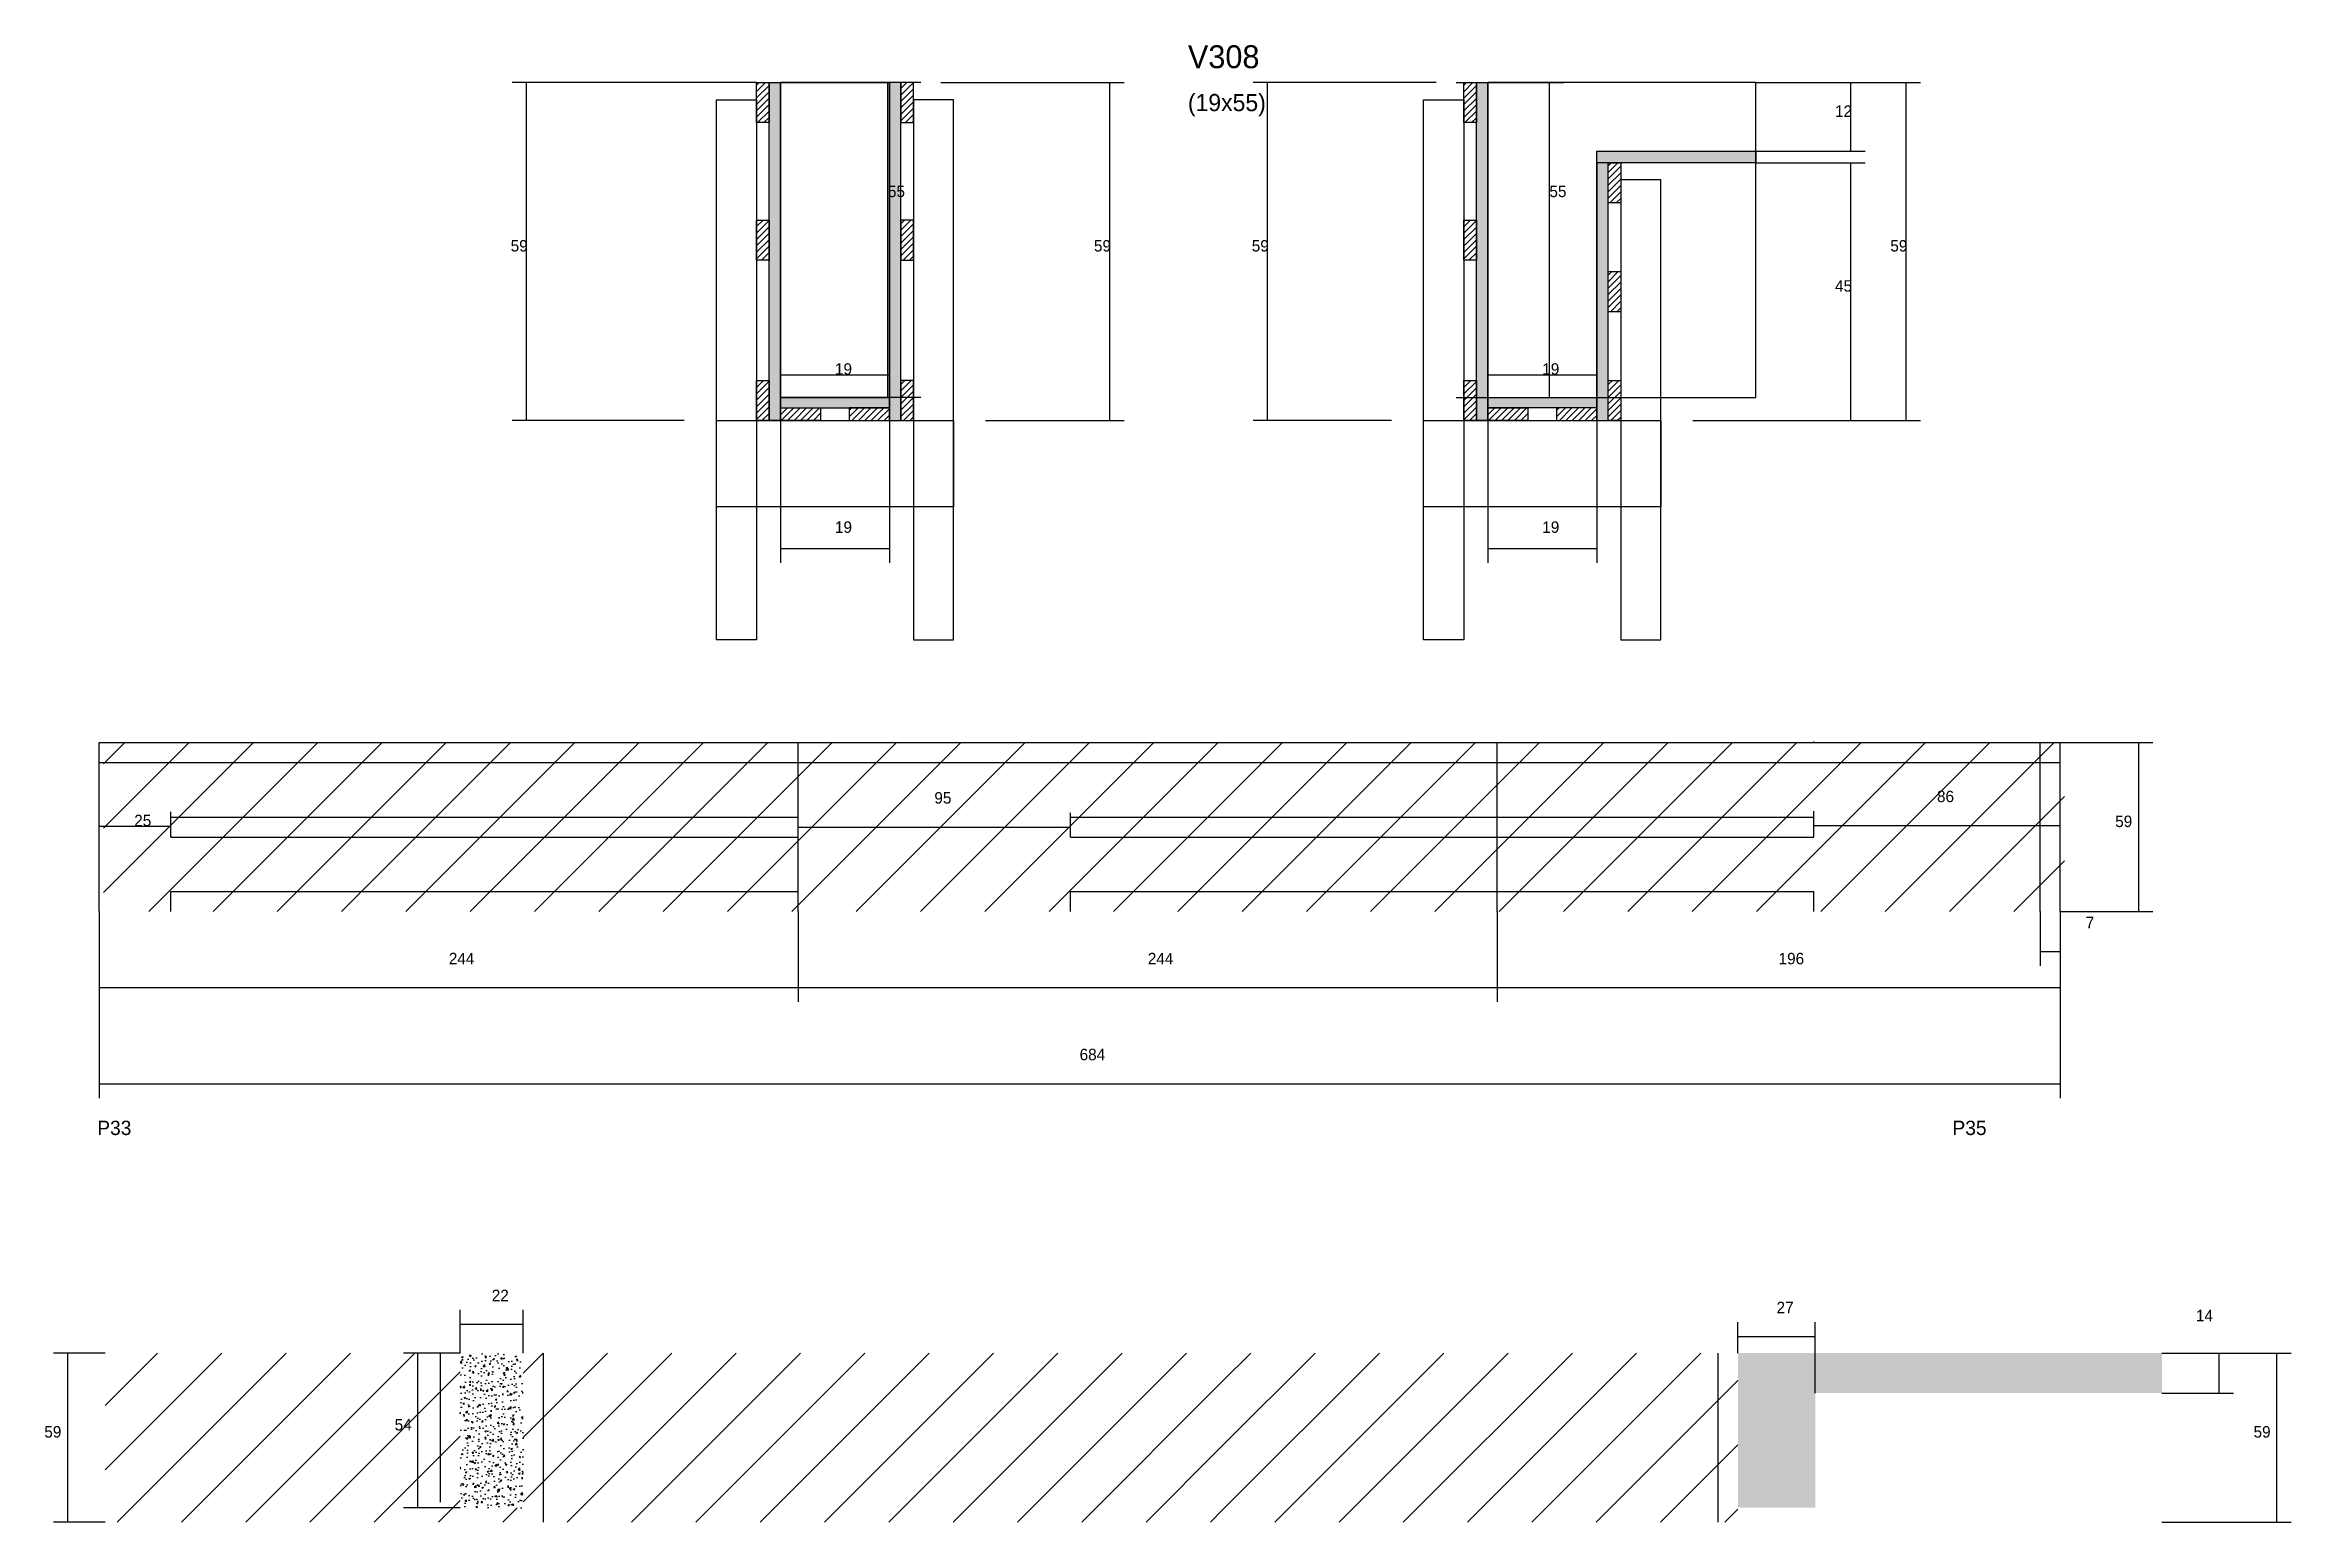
# Model space of a CAD drawing. Header units: metres. Extents: x 2181 to 2966, y 4250 to 4765.
import ezdxf

# ---------------------------------------------------------------- set-up
doc = ezdxf.new("R2010")
doc.units = ezdxf.units.M
for name, color, linetype in [('CONCRETO', 251, 'Continuous'), ('COTA', 241, 'Continuous'), ('Cota Seção (2x)', 4, 'Continuous'), ('Hachura', 253, 'Continuous'), ('Madeira', 126, 'Continuous'), ('NOMENCLATURA', 7, 'Continuous'), ('Painéis', 200, 'Continuous'), ('REAPROVEITAMENTO', 251, 'Continuous'), ('SARR_2.2x7', 40, 'Continuous'), ('SARR_3.5x7', 81, 'Continuous'), ('Texto Seção', 7, 'Continuous')]:
    doc.layers.add(name, color=color, linetype=linetype)

msp = doc.modelspace()

# ---------------------------------------------------------------- hatches: boundary and pattern name
at = {"layer": 'COTA'}
h = msp.add_hatch(dxfattribs=at)
h.set_pattern_fill('AR-CONC', scale=0.03)
h.paths.add_polyline_path([(2348.4, 4254.6), (2348.4, 4308.6), (2348.4, 4308.6), (2326.4, 4308.6), (2326.4, 4308.6), (2326.4, 4254.6), (2326.4, 4254.6), (2348.4, 4254.6)])
h = msp.add_hatch(dxfattribs=at)
h.set_pattern_fill('AR-CONC', scale=0.03)
h.paths.add_polyline_path([(2799.4, 4254.6), (2799.4, 4294.6), (2799.4, 4294.6), (2920.4, 4294.6), (2920.4, 4294.6), (2920.4, 4308.6), (2920.4, 4308.6), (2772.4, 4308.6), (2772.4, 4308.6), (2772.4, 4254.6), (2772.4, 4254.6), (2799.4, 4254.6)])
at = {"layer": 'Hachura'}
h = msp.add_hatch(dxfattribs=at)
h.set_pattern_fill('ANSI31', scale=0.5)
h.paths.add_polyline_path([(2434.2, 4738.1), (2429.8, 4738.1), (2429.8, 4738.1), (2429.8, 4752.1), (2429.8, 4752.1), (2434.2, 4752.1), (2434.2, 4752.1), (2434.2, 4738.1)])
h = msp.add_hatch(color=8, dxfattribs=at)
h.dxf.hatch_style = 1
h.paths.add_polyline_path([(2434.2, 4752.1), (2438.2, 4752.1), (2438.2, 4752.1), (2438.2, 4634.1), (2438.2, 4634.1), (2434.2, 4634.1), (2434.2, 4634.1), (2434.2, 4752.1)])
h = msp.add_hatch(color=8, dxfattribs=at)
h.dxf.hatch_style = 1
h.paths.add_polyline_path([(2480.2, 4752.1), (2476.2, 4752.1), (2476.2, 4752.1), (2476.2, 4634.1), (2476.2, 4634.1), (2480.2, 4634.1), (2480.2, 4634.1), (2480.2, 4752.1)])
h = msp.add_hatch(dxfattribs=at)
h.set_pattern_fill('ANSI31', scale=0.5)
h.paths.add_polyline_path([(2480.2, 4738.1), (2484.6, 4738.1), (2484.6, 4738.1), (2484.6, 4752.1), (2484.6, 4752.1), (2480.2, 4752.1), (2480.2, 4752.1), (2480.2, 4738.1)])
h = msp.add_hatch(dxfattribs=at)
h.set_pattern_fill('ANSI31', scale=0.5)
h.paths.add_polyline_path([(2681.1, 4738.1), (2676.7, 4738.1), (2676.7, 4738.1), (2676.7, 4752.1), (2676.7, 4752.1), (2681.1, 4752.1), (2681.1, 4752.1), (2681.1, 4738.1)])
h = msp.add_hatch(color=8, dxfattribs=at)
h.dxf.hatch_style = 1
h.paths.add_polyline_path([(2681.1, 4752.1), (2685.1, 4752.1), (2685.1, 4752.1), (2685.1, 4634.1), (2685.1, 4634.1), (2681.1, 4634.1), (2681.1, 4634.1), (2681.1, 4752.1)])
h = msp.add_hatch(color=8, dxfattribs=at)
h.dxf.hatch_style = 1
h.paths.add_polyline_path([(2723.1, 4724.1), (2723.1, 4728.1), (2723.1, 4728.1), (2778.7, 4728.1), (2778.7, 4728.1), (2778.7, 4724.1), (2778.7, 4724.1), (2723.1, 4724.1)])
h = msp.add_hatch(color=8, dxfattribs=at)
h.dxf.hatch_style = 1
h.paths.add_polyline_path([(2727.1, 4724.1), (2723.1, 4724.1), (2723.1, 4724.1), (2723.1, 4634.1), (2723.1, 4634.1), (2727.1, 4634.1), (2727.1, 4634.1), (2727.1, 4724.1)])
h = msp.add_hatch(dxfattribs=at)
h.set_pattern_fill('ANSI31', scale=0.5)
h.paths.add_polyline_path([(2731.5, 4710.1), (2727.1, 4710.1), (2727.1, 4710.1), (2727.1, 4724.1), (2727.1, 4724.1), (2731.5, 4724.1), (2731.5, 4724.1), (2731.5, 4710.1)])
h = msp.add_hatch(dxfattribs=at)
h.set_pattern_fill('ANSI31', scale=0.5)
h.paths.add_polyline_path([(2434.2, 4690.1), (2429.8, 4690.1), (2429.8, 4690.1), (2429.8, 4704.1), (2429.8, 4704.1), (2434.2, 4704.1), (2434.2, 4704.1), (2434.2, 4690.1)])
h = msp.add_hatch(dxfattribs=at)
h.set_pattern_fill('ANSI31', scale=0.5)
h.paths.add_polyline_path([(2480.2, 4690.1), (2484.6, 4690.1), (2484.6, 4690.1), (2484.6, 4704.1), (2484.6, 4704.1), (2480.2, 4704.1), (2480.2, 4704.1), (2480.2, 4690.1)])
h = msp.add_hatch(dxfattribs=at)
h.set_pattern_fill('ANSI31', scale=0.5)
h.paths.add_polyline_path([(2681.1, 4690.1), (2676.7, 4690.1), (2676.7, 4690.1), (2676.7, 4704.1), (2676.7, 4704.1), (2681.1, 4704.1), (2681.1, 4704.1), (2681.1, 4690.1)])
h = msp.add_hatch(dxfattribs=at)
h.set_pattern_fill('ANSI31', scale=0.5)
h.paths.add_polyline_path([(2731.5, 4672.1), (2727.1, 4672.1), (2727.1, 4672.1), (2727.1, 4686.1), (2727.1, 4686.1), (2731.5, 4686.1), (2731.5, 4686.1), (2731.5, 4672.1)])
h = msp.add_hatch(dxfattribs=at)
h.set_pattern_fill('ANSI31', scale=0.5)
h.paths.add_polyline_path([(2434.2, 4634.1), (2429.8, 4634.1), (2429.8, 4634.1), (2429.8, 4648.1), (2429.8, 4648.1), (2434.2, 4648.1), (2434.2, 4648.1), (2434.2, 4634.1)])
h = msp.add_hatch(color=8, dxfattribs=at)
h.dxf.hatch_style = 1
h.paths.add_polyline_path([(2476.2, 4638.5), (2476.2, 4642.1), (2476.2, 4642.1), (2438.2, 4642.1), (2438.2, 4642.1), (2438.2, 4638.5), (2438.2, 4638.5), (2476.2, 4638.5)])
h = msp.add_hatch(dxfattribs=at)
h.set_pattern_fill('ANSI31', scale=0.5)
h.paths.add_polyline_path([(2480.2, 4634.1), (2484.6, 4634.1), (2484.6, 4634.1), (2484.6, 4648.1), (2484.6, 4648.1), (2480.2, 4648.1), (2480.2, 4648.1), (2480.2, 4634.1)])
h = msp.add_hatch(dxfattribs=at)
h.set_pattern_fill('ANSI31', scale=0.5)
h.paths.add_polyline_path([(2681.1, 4634.1), (2676.7, 4634.1), (2676.7, 4634.1), (2676.7, 4648.1), (2676.7, 4648.1), (2681.1, 4648.1), (2681.1, 4648.1), (2681.1, 4634.1)])
h = msp.add_hatch(color=8, dxfattribs=at)
h.dxf.hatch_style = 1
h.paths.add_polyline_path([(2685.1, 4638.5), (2685.1, 4642.1), (2685.1, 4642.1), (2723.1, 4642.1), (2723.1, 4642.1), (2723.1, 4638.5), (2723.1, 4638.5), (2685.1, 4638.5)])
h = msp.add_hatch(dxfattribs=at)
h.set_pattern_fill('ANSI31', scale=0.5)
h.paths.add_polyline_path([(2731.5, 4634.1), (2727.1, 4634.1), (2727.1, 4634.1), (2727.1, 4648.1), (2727.1, 4648.1), (2731.5, 4648.1), (2731.5, 4648.1), (2731.5, 4634.1)])
h = msp.add_hatch(dxfattribs=at)
h.set_pattern_fill('ANSI31', scale=0.5)
h.paths.add_polyline_path([(2438.2, 4634.1), (2438.2, 4638.5), (2438.2, 4638.5), (2452.2, 4638.5), (2452.2, 4638.5), (2452.2, 4634.1), (2452.2, 4634.1), (2438.2, 4634.1)])
h = msp.add_hatch(dxfattribs=at)
h.set_pattern_fill('ANSI31', scale=0.5)
h.paths.add_polyline_path([(2476.2, 4634.1), (2476.2, 4638.5), (2476.2, 4638.5), (2462.2, 4638.5), (2462.2, 4638.5), (2462.2, 4634.1), (2462.2, 4634.1), (2476.2, 4634.1)])
h = msp.add_hatch(dxfattribs=at)
h.set_pattern_fill('ANSI31', scale=0.5)
h.paths.add_polyline_path([(2685.1, 4634.1), (2685.1, 4638.5), (2685.1, 4638.5), (2699.1, 4638.5), (2699.1, 4638.5), (2699.1, 4634.1), (2699.1, 4634.1), (2685.1, 4634.1)])
h = msp.add_hatch(dxfattribs=at)
h.set_pattern_fill('ANSI31', scale=0.5)
h.paths.add_polyline_path([(2723.1, 4634.1), (2723.1, 4638.5), (2723.1, 4638.5), (2709.1, 4638.5), (2709.1, 4638.5), (2709.1, 4634.1), (2709.1, 4634.1), (2723.1, 4634.1)])
at = {"layer": 'REAPROVEITAMENTO'}
h = msp.add_hatch(dxfattribs=at)
h.set_pattern_fill('ANSI31', scale=5)
h.paths.add_polyline_path([(2886.4, 4462.7), (2886.4, 4521.7), (2886.4, 4521.7), (2201.9, 4521.7), (2201.9, 4521.7), (2201.9, 4462.7), (2201.9, 4462.7), (2886.4, 4462.7)])
h = msp.add_hatch(dxfattribs=at)
h.set_pattern_fill('ANSI31', scale=5)
h.paths.add_polyline_path([(2326.4, 4254.6), (2326.4, 4308.6), (2326.4, 4308.6), (2202.4, 4308.6), (2202.4, 4308.6), (2202.4, 4249.6), (2202.4, 4249.6), (2348.4, 4249.6), (2348.4, 4249.6), (2348.4, 4254.6), (2348.4, 4254.6), (2326.4, 4254.6)])
h = msp.add_hatch(dxfattribs=at)
h.set_pattern_fill('ANSI31', scale=5)
h.paths.add_polyline_path([(2592.4, 4249.6), (2592.4, 4308.6), (2592.4, 4308.6), (2348.4, 4308.6), (2348.4, 4308.6), (2348.4, 4249.6), (2348.4, 4249.6), (2592.4, 4249.6)])
h = msp.add_hatch(dxfattribs=at)
h.set_pattern_fill('ANSI31', scale=5)
h.paths.add_polyline_path([(2772.4, 4249.6), (2772.4, 4308.6), (2772.4, 4308.6), (2592.4, 4308.6), (2592.4, 4308.6), (2592.4, 4249.6), (2592.4, 4249.6), (2772.4, 4249.6)])

# ---------------------------------------------------------------- linework, layer by layer
at = {"layer": 'CONCRETO'}
for points in [[(2438.2, 4752.1), (2438.2, 4752.1), (2476.2, 4752.1), (2476.2, 4724.1), (2476.2, 4724.1), (2476.2, 4642.1), (2438.2, 4642.1), (2438.2, 4752.1)], [(2438.2, 4642.1), (2476.2, 4642.1), (2476.2, 4752.1), (2438.2, 4752.1)], [(2778.7, 4728.1), (2778.7, 4752.1), (2685.1, 4752.1), (2685.1, 4724.1), (2685.1, 4724.1), (2685.1, 4642.1), (2723.1, 4642.1), (2723.1, 4728.1)], [(2685.1, 4642.1), (2778.7, 4642.1), (2778.7, 4752.1), (2685.1, 4752.1)]]:
    msp.add_lwpolyline(points, close=True, dxfattribs=at)
at = {"layer": 'COTA'}
for p, q in [((2429.8, 4752.1), (2344.5, 4752.1)), ((2349.5, 4634.1), (2349.5, 4752.1)), ((2494.2, 4752.1), (2558.1, 4752.1)), ((2553.1, 4634.1), (2553.1, 4752.1)), ((2667.1, 4752.1), (2603.2, 4752.1)), ((2608.2, 4634.1), (2608.2, 4752.1)), ((2778.7, 4752.1), (2836.1, 4752.1)), ((2778.7, 4752.1), (2816.8, 4752.1)), ((2811.8, 4728.1), (2811.8, 4752.1)), ((2831.1, 4634.1), (2831.1, 4752.1)), ((2778.7, 4728.1), (2816.8, 4728.1)), ((2778.7, 4724.1), (2816.8, 4724.1)), ((2811.8, 4634.1), (2811.8, 4724.1)), ((2404.6, 4634.1), (2344.5, 4634.1)), ((2438.2, 4634.1), (2438.2, 4584.4)), ((2476.2, 4634.1), (2476.2, 4584.4)), ((2509.8, 4634.1), (2558.1, 4634.1)), ((2651.5, 4634.1), (2603.2, 4634.1)), ((2685.1, 4634.1), (2685.1, 4584.4)), ((2723.1, 4634.1), (2723.1, 4584.4)), ((2756.7, 4634.1), (2836.1, 4634.1)), ((2756.7, 4634.1), (2816.8, 4634.1)), ((2438.2, 4589.4), (2476.2, 4589.4)), ((2685.1, 4589.4), (2723.1, 4589.4)), ((2884.9, 4521.7), (2917.3, 4521.7)), ((2912.3, 4462.7), (2912.3, 4521.7)), ((2200.4, 4492.2), (2200.4, 4497.5)), ((2225.4, 4492.2), (2225.4, 4497.5)), ((2444.4, 4492.2), (2444.4, 4497.2)), ((2539.4, 4492.2), (2539.4, 4497.2)), ((2798.9, 4492.2), (2798.9, 4497.8)), ((2884.9, 4492.2), (2884.9, 4497.8)), ((2200.4, 4492.5), (2225.4, 4492.5)), ((2444.4, 4492.2), (2539.4, 4492.2)), ((2798.9, 4492.8), (2884.9, 4492.8)), ((2200.4, 4462.7), (2200.4, 4397.6)), ((2200.4, 4462.7), (2200.4, 4431.2)), ((2444.4, 4462.7), (2444.4, 4431.2)), ((2444.4, 4462.7), (2444.4, 4431.2)), ((2688.4, 4462.7), (2688.4, 4431.2)), ((2688.4, 4462.7), (2688.4, 4431.2)), ((2877.9, 4462.7), (2877.9, 4443.8)), ((2884.9, 4462.7), (2884.9, 4431.2)), ((2884.9, 4462.7), (2884.9, 4397.6)), ((2884.9, 4462.7), (2917.3, 4462.7)), ((2884.9, 4462.7), (2884.9, 4443.8)), ((2877.9, 4448.8), (2884.9, 4448.8)), ((2200.4, 4436.2), (2444.4, 4436.2)), ((2444.4, 4436.2), (2688.4, 4436.2)), ((2688.4, 4436.2), (2884.9, 4436.2)), ((2200.4, 4402.6), (2884.9, 4402.6)), ((2326.4, 4308.6), (2326.4, 4323.7)), ((2348.4, 4308.6), (2348.4, 4323.7)), ((2326.4, 4318.7), (2348.4, 4318.7)), ((2772.4, 4308.6), (2772.4, 4319.4)), ((2772.4, 4314.4), (2799.4, 4314.4)), ((2799.4, 4294.6), (2799.4, 4319.4)), ((2202.4, 4308.6), (2184.4, 4308.6)), ((2189.4, 4249.6), (2189.4, 4308.6)), ((2326.4, 4308.6), (2306.6, 4308.6)), ((2311.6, 4254.6), (2311.6, 4308.6)), ((2920.4, 4308.6), (2945.4, 4308.6)), ((2920.4, 4308.6), (2965.5, 4308.6)), ((2940.4, 4294.6), (2940.4, 4308.6)), ((2960.5, 4249.6), (2960.5, 4308.6)), ((2920.4, 4294.6), (2945.4, 4294.6)), ((2326.4, 4254.6), (2306.6, 4254.6)), ((2202.4, 4249.6), (2184.4, 4249.6)), ((2920.4, 4249.6), (2965.5, 4249.6))]:
    msp.add_line(p, q, dxfattribs=at)
at = {"layer": 'Cota Seção (2x)'}
for p, q in [((2487.2, 4752.1), (2470.7, 4752.1)), ((2475.7, 4642.1), (2475.7, 4752.1)), ((2674.1, 4752.1), (2711.6, 4752.1)), ((2706.6, 4642.1), (2706.6, 4752.1)), ((2438.2, 4634.1), (2438.2, 4655.1)), ((2438.2, 4650.1), (2476.2, 4650.1)), ((2476.2, 4634.1), (2476.2, 4655.1)), ((2685.1, 4634.1), (2685.1, 4655.1)), ((2685.1, 4650.1), (2723.1, 4650.1)), ((2723.1, 4634.1), (2723.1, 4655.1)), ((2487.2, 4642.1), (2470.7, 4642.1)), ((2674.1, 4642.1), (2711.6, 4642.1))]:
    msp.add_line(p, q, dxfattribs=at)
at = {"layer": 'Madeira'}
for points in [[(2434.2, 4738.1), (2429.8, 4738.1), (2429.8, 4752.1), (2434.2, 4752.1)], [(2480.2, 4738.1), (2484.6, 4738.1), (2484.6, 4752.1), (2480.2, 4752.1)], [(2681.1, 4738.1), (2676.7, 4738.1), (2676.7, 4752.1), (2681.1, 4752.1)], [(2731.5, 4710.1), (2727.1, 4710.1), (2727.1, 4724.1), (2731.5, 4724.1)], [(2434.2, 4690.1), (2429.8, 4690.1), (2429.8, 4704.1), (2434.2, 4704.1)], [(2480.2, 4690.1), (2484.6, 4690.1), (2484.6, 4704.1), (2480.2, 4704.1)], [(2681.1, 4690.1), (2676.7, 4690.1), (2676.7, 4704.1), (2681.1, 4704.1)], [(2731.5, 4672.1), (2727.1, 4672.1), (2727.1, 4686.1), (2731.5, 4686.1)], [(2434.2, 4634.1), (2429.8, 4634.1), (2429.8, 4648.1), (2434.2, 4648.1)], [(2480.2, 4634.1), (2484.6, 4634.1), (2484.6, 4648.1), (2480.2, 4648.1)], [(2681.1, 4634.1), (2676.7, 4634.1), (2676.7, 4648.1), (2681.1, 4648.1)], [(2731.5, 4634.1), (2727.1, 4634.1), (2727.1, 4648.1), (2731.5, 4648.1)], [(2438.2, 4634.1), (2438.2, 4638.5), (2452.2, 4638.5), (2452.2, 4634.1)], [(2476.2, 4634.1), (2476.2, 4638.5), (2462.2, 4638.5), (2462.2, 4634.1)], [(2685.1, 4634.1), (2685.1, 4638.5), (2699.1, 4638.5), (2699.1, 4634.1)], [(2723.1, 4634.1), (2723.1, 4638.5), (2709.1, 4638.5), (2709.1, 4634.1)]]:
    msp.add_lwpolyline(points, close=True, dxfattribs=at)
at = {"layer": 'Painéis'}
for p, q in [((2438.2, 4634.1), (2438.2, 4752.1)), ((2476.2, 4634.1), (2476.2, 4752.1)), ((2685.1, 4634.1), (2685.1, 4752.1)), ((2723.1, 4728.1), (2778.7, 4728.1)), ((2723.1, 4724.1), (2723.1, 4728.1)), ((2778.7, 4724.1), (2778.7, 4728.1)), ((2723.1, 4634.1), (2723.1, 4724.1)), ((2438.2, 4642.1), (2476.2, 4642.1)), ((2438.2, 4638.5), (2438.2, 4642.1)), ((2476.2, 4638.5), (2476.2, 4642.1)), ((2685.1, 4642.1), (2723.1, 4642.1)), ((2685.1, 4638.5), (2685.1, 4642.1)), ((2723.1, 4638.5), (2723.1, 4642.1)), ((2200.4, 4521.7), (2884.9, 4521.7)), ((2200.4, 4462.7), (2200.4, 4521.7)), ((2444.4, 4462.7), (2444.4, 4521.7)), ((2688.4, 4462.7), (2688.4, 4521.7)), ((2884.9, 4462.7), (2884.9, 4521.7))]:
    msp.add_line(p, q, dxfattribs=at)
for points in [[(2434.2, 4752.1), (2438.2, 4752.1), (2438.2, 4634.1), (2434.2, 4634.1)], [(2480.2, 4752.1), (2476.2, 4752.1), (2476.2, 4634.1), (2480.2, 4634.1)], [(2681.1, 4752.1), (2685.1, 4752.1), (2685.1, 4634.1), (2681.1, 4634.1)], [(2723.1, 4724.1), (2723.1, 4728.1), (2778.7, 4728.1), (2778.7, 4724.1)], [(2727.1, 4724.1), (2723.1, 4724.1), (2723.1, 4634.1), (2727.1, 4634.1)], [(2476.2, 4638.5), (2476.2, 4642.1), (2438.2, 4642.1), (2438.2, 4638.5)], [(2685.1, 4638.5), (2685.1, 4642.1), (2723.1, 4642.1), (2723.1, 4638.5)]]:
    msp.add_lwpolyline(points, close=True, dxfattribs=at)
at = {"layer": 'SARR_2.2x7'}
for p, q in [((2798.9, 4521.7), (2798.9, 4522.1)), ((2877.9, 4462.7), (2877.9, 4521.7)), ((2200.4, 4514.7), (2444.4, 4514.7)), ((2444.4, 4514.7), (2688.4, 4514.7)), ((2688.4, 4514.7), (2884.9, 4514.7)), ((2225.4, 4495.7), (2444.4, 4495.7)), ((2225.4, 4488.7), (2225.4, 4495.7)), ((2539.4, 4495.7), (2688.4, 4495.7)), ((2539.4, 4488.7), (2539.4, 4495.7)), ((2688.4, 4495.7), (2798.9, 4495.7)), ((2798.9, 4488.7), (2798.9, 4495.7)), ((2225.4, 4488.7), (2444.4, 4488.7)), ((2539.4, 4488.7), (2688.4, 4488.7)), ((2688.4, 4488.7), (2798.9, 4488.7)), ((2225.4, 4469.7), (2444.4, 4469.7)), ((2225.4, 4462.7), (2225.4, 4469.7)), ((2539.4, 4469.7), (2688.4, 4469.7)), ((2539.4, 4462.7), (2539.4, 4469.7)), ((2688.4, 4469.7), (2798.9, 4469.7)), ((2798.9, 4462.7), (2798.9, 4469.7)), ((2319.5, 4256.6), (2319.5, 4308.6)), ((2355.4, 4249.6), (2355.4, 4308.6)), ((2765.5, 4249.6), (2765.5, 4308.6))]:
    msp.add_line(p, q, dxfattribs=at)
at = {"layer": 'SARR_3.5x7'}
for points in [[(2415.8, 4746.1), (2429.8, 4746.1), (2429.8, 4557.6), (2415.8, 4557.6)], [(2498.6, 4746.1), (2484.6, 4746.1), (2484.6, 4557.6), (2498.6, 4557.6)], [(2662.7, 4746.1), (2676.7, 4746.1), (2676.7, 4557.6), (2662.7, 4557.6)], [(2745.5, 4718.1), (2731.5, 4718.1), (2731.5, 4557.6), (2745.5, 4557.6)], [(2415.8, 4634.1), (2498.6, 4634.1), (2498.6, 4604), (2415.8, 4604)], [(2662.7, 4634.1), (2745.5, 4634.1), (2745.5, 4604), (2662.7, 4604)]]:
    msp.add_lwpolyline(points, close=True, dxfattribs=at)

# ---------------------------------------------------------------- texts
at = {"layer": 'COTA'}
for s, p in [('12', (2806.3, 4740.1)), ('59', (2344, 4693.1)), ('59', (2547.6, 4693.1)), ('59', (2602.7, 4693.1)), ('59', (2825.6, 4693.1)), ('45', (2806.3, 4679.1)), ('19', (2457.2, 4594.9)), ('19', (2704.1, 4594.9)), ('95', (2491.9, 4500.4)), ('86', (2841.9, 4500.9)), ('25', (2212.6, 4492.5)), ('59', (2904.1, 4492.2)), ('7', (2893.8, 4456.9)), ('244', (2322.4, 4444.3)), ('244', (2566.4, 4444.3)), ('196', (2786.6, 4444.3)), ('684', (2542.6, 4410.8)), ('22', (2337.4, 4326.7)), ('27', (2785.9, 4322.5)), ('14', (2932.3, 4319.7)), ('59', (2181.2, 4279.1)), ('54', (2303.5, 4281.6)), ('59', (2952.4, 4279.1))]:
    msp.add_text(s, height=4, dxfattribs=at).set_placement(p)
at = {"layer": 'Cota Seção (2x)'}
for s, p in [('55', (2475.7, 4712.1)), ('55', (2706.6, 4712.1)), ('19', (2457.2, 4650.1)), ('19', (2704.1, 4650.1))]:
    msp.add_text(s, height=4, dxfattribs=at).set_placement(p)
at = {"layer": 'NOMENCLATURA'}
for s, p in [('P33', (2199.7, 4384.7)), ('P35', (2847.3, 4384.7))]:
    msp.add_text(s, height=5, dxfattribs=at).set_placement(p)
at = {"layer": 'Texto Seção'}
for s, height, p in [('V308', 8, (2580.4, 4757.1)), ('(19x55)', 6, (2580.4, 4742.1))]:
    msp.add_text(s, height=height, dxfattribs=at).set_placement(p)

doc.saveas('drawing.dxf')
